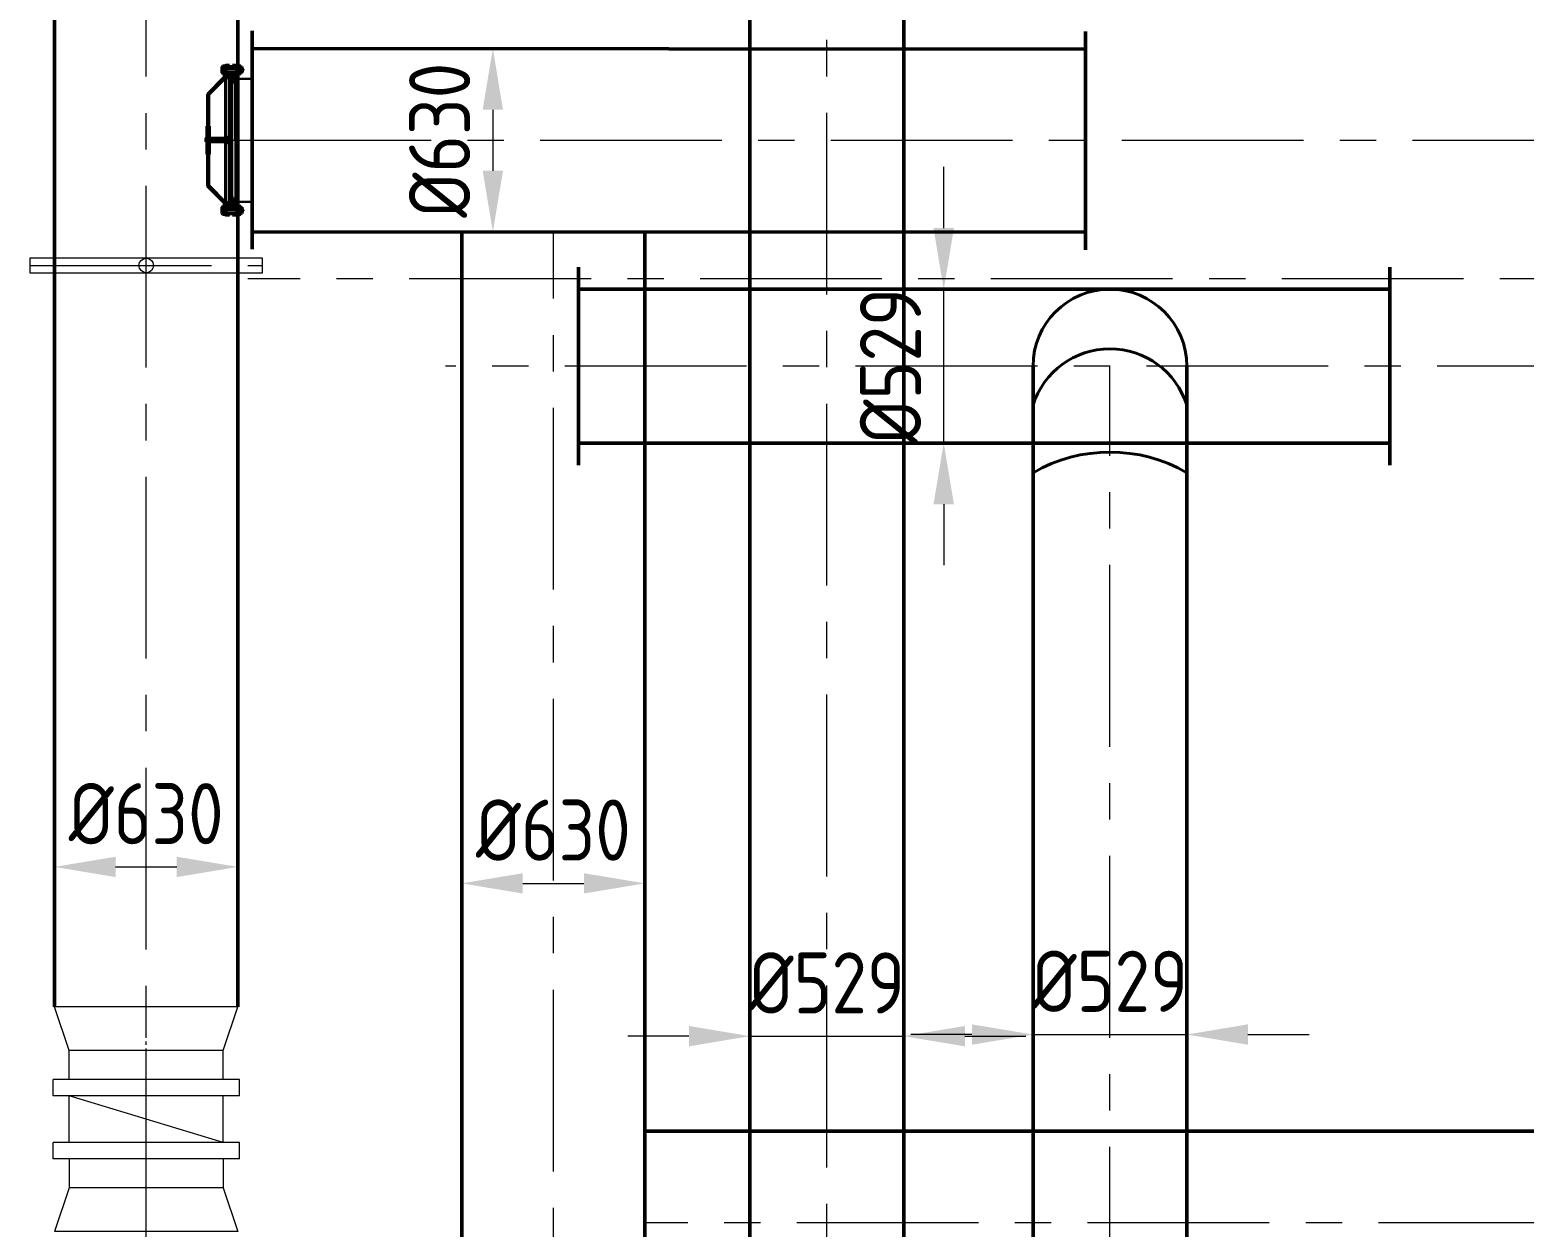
# Model space of a CAD drawing. Header units: millimetres. Extents: x 188205 to 604756, y -401673 to 15123.
# Drawn here: x 348424 to 353562, y -62658 to -58543 of the extents above; entities that cross this region are included whole.
import ezdxf

# ---------------------------------------------------------------- set-up
doc = ezdxf.new("R2010")
doc.units = ezdxf.units.MM
doc.header["$LTSCALE"] = 500
for name, pattern in [('CENTER', [2, 1.25, -0.25, 0.25, -0.25]), ('CONTINOUS', [0]), ('PHANTOM2', [1.25, 0.625, -0.125, 0.125, -0.125, 0.125, -0.125])]:
    doc.linetypes.add(name, pattern=pattern)
for name, color, linetype, lineweight in [('2D', 4, 'PHANTOM2', 20), ('air-smoke', 5, 'Continuous', 50), ('gas', 2, 'Continuous', 50), ('gas-smoke', 6, 'Continuous', 50), ('SHI', 7, 'Continuous', 40), ('WEN', 3, 'Continuous', 20), ('ZHONG', 1, 'CENTER', 20), ('中心线', 1, 'CENTER', 18)]:
    doc.layers.add(name, color=color, linetype=linetype, lineweight=lineweight)
doc.layers.add('air', color=7, linetype='Continuous', lineweight=50, true_color=0x77bec0)
doc.layers.add('HAN', color=9, linetype='Continuous')
doc.layers.add('X1', color=4, linetype='Continuous')
doc.styles.add('GB', font='gbenor.shx', dxfattribs={"bigfont": 'gbcbig.shx'})
doc.dimstyles.new('ISO-60', dxfattribs={"dimscale": 60, "dimtxt": 3.5, "dimasz": 3.5, "dimexe": 1.8, "dimexo": 1.25, "dimgap": 1.3, "dimtad": 1, "dimrnd": 1, "dimdsep": 46, "dimtxsty": 'GB', "dimcen": 0, "dimclrd": 3, "dimclre": 3, "dimclrt": 256, "dimadec": 0, "dimazin": 0, "dimtfac": 1, "dimtix": 1, "dimtmove": 0, "dimatfit": 3, "dimldrblk": 'DOTSMALL', "dimfxl": 0, "dimlwd": 20, "dimlwe": 20, "dimarcsym": 0})
pattern_1 = [(45, (-4402.3579, -2894.9538), (-0.71178518, 0.71178518), [])]
pattern_2 = [(45, (-4402.3579, -2812.4112), (-0.71178518, 0.71178518), [])]
pattern_3 = [(45, (204.382, -1206.0965), (-3.558926, 3.558926), [])]
pattern_4 = [(45, (204.3822, -1206.0965), (-0.7117852, 0.7117852), [])]

# ---------------------------------------------------------------- blocks, each defined once
blk = doc.blocks.new('防爆膜-DN400')
at = {"layer": 'WEN'}
h = blk.add_hatch(dxfattribs=at)
h.set_pattern_fill('ANSI31', color=256, scale=8.05293, style=0)
h.set_pattern_definition(pattern_1)
h.paths.add_polyline_path([(-75.7, -40.6), (-76.5, -40.6), (-76.5, -135), (-75.7, -135)])
h = blk.add_hatch(dxfattribs=at)
h.set_pattern_fill('ANSI31', color=256, scale=8.05293, style=0)
h.set_pattern_definition(pattern_1)
h.paths.add_polyline_path([(-75.7, -135), (-76.5, -135), (-76.5, -209), (-75.7, -209)])
at = {"layer": 'X1'}
h = blk.add_hatch(dxfattribs=at)
h.set_pattern_fill('ANSI31', color=256, scale=40.26465, style=0)
h.set_pattern_definition(pattern_3)
h.paths.add_polyline_path([(-55.6, 255.5), (-55.6, 256.5), (-55.6, 257.7), (-69.3, 257.7), (-69.3, 250.8), (-55.6, 250.8)])
h.paths.add_polyline_path([(-79, 257.7), (-92.7, 257.7), (-92.7, 250.8), (-79, 250.8)])
h.paths.add_polyline_path([(-79, 231.1), (-79, 232.3), (-92.7, 232.3), (-92.7, 226.7), (-92.7, 214.2), (-76.5, 214.2), (-76.5, 228.7)])
h.paths.add_polyline_path([(-55.6, 232.3), (-69.3, 232.3), (-69.3, 231.3, -0.198912), (-69.4, 231), (-71.7, 228.7), (-71.7, 214.2), (-55.6, 214.2)])
h = blk.add_hatch(dxfattribs=at)
h.set_pattern_fill('ANSI31', color=256, scale=8.05293, angle=90, style=0)
h.set_pattern_definition([(135, (204.3822, -1206.0965), (-0.7117852, -0.7117852), [])])
h.paths.add_polyline_path([(-75.7, 228.7), (-76.5, 228.7), (-76.5, 193.5), (-75.7, 193.5)])
at = {"layer": 'X1', "ltscale": 0.5}
h = blk.add_hatch(dxfattribs=at)
h.set_pattern_fill('ANSI37', color=256, scale=16.10586, style=0)
h.set_pattern_definition([(45, (204.3822, -1206.0965), (-1.4235704, 1.4235704), []), (135, (204.3822, -1206.0965), (-1.4235704, -1.4235704), [])])
h.paths.add_polyline_path([(-71.7, 228.7), (-75.7, 228.7), (-75.7, 214.2), (-71.7, 214.2)])
at = {"layer": 'X1'}
h = blk.add_hatch(dxfattribs=at)
h.set_pattern_fill('ANSI31', color=256, scale=8.05293, angle=90, style=0)
h.set_pattern_definition([(135, (204.3822, -1200.7151), (-0.7117852, -0.7117852), [])])
h.paths.add_polyline_path([(-75.7, 193.4), (-76.5, 193.4), (-76.5, 193), (-76.5, 134.8), (-75.7, 134.8)])
h = blk.add_hatch(dxfattribs=at)
h.set_pattern_fill('ANSI31', color=256, scale=8.05293, style=0)
h.set_pattern_definition([(315, (-4402.3579, 2894.9538), (-0.71178518, -0.71178518), [])])
h.paths.add_polyline_path([(-75.7, 40.6), (-76.5, 40.6), (-76.5, 135), (-75.7, 135)])
h = blk.add_hatch(dxfattribs=at)
h.set_pattern_fill('ANSI31', color=256, scale=24.15879, style=0)
h.set_pattern_definition([(45, (-2178.5933, -2894.9538), (-2.1353555, 2.1353555), [])])
h.paths.add_polyline_path([(-152.2, 44.9), (-157.1, 47.9), (-157.1, 20.8), (-152.2, 18.4)])
h.paths.add_polyline_path([(-147.4, 41.8), (-152.2, 44.9), (-152.2, 18.4), (-147.4, 16)])
h.paths.add_polyline_path([(-152.2, 18.4), (-157.1, 20.8), (-157.1, 6.4), (-152.2, 6.4)])
h.paths.add_polyline_path([(-147.4, 16), (-152.2, 18.4), (-152.2, 6.4), (-147.4, 6.4)])
h.paths.add_polyline_path([(-147.4, 48.3), (-152.2, 48.3), (-152.2, 44.9), (-147.4, 41.8)])
h.paths.add_polyline_path([(-152.2, 48.3), (-157.1, 48.3), (-157.1, 47.9), (-152.2, 44.9)])
h.paths.add_polyline_path([(-152.2, -6.4), (-157.1, -6.4), (-157.1, -48.3), (-152.2, -48.3)])
h.paths.add_polyline_path([(-147.4, -6.4), (-152.2, -6.4), (-152.2, -48.3), (-147.4, -48.3)])
h = blk.add_hatch(dxfattribs=at)
h.set_pattern_fill('ANSI31', color=256, scale=8.05293, style=0)
h.set_pattern_definition(pattern_4)
h.paths.add_polyline_path([(-75.7, 40.4), (-76.5, 40.4), (-76.5, 0), (-75.7, 0)])
h = blk.add_hatch(dxfattribs=at)
h.set_pattern_fill('ANSI31', color=256, scale=8.05293, style=0)
h.set_pattern_definition(pattern_4)
h.paths.add_polyline_path([(-75.7, 0), (-76.5, 0), (-76.5, -40.6), (-75.7, -40.6)])
at = {"layer": 'X1', "ltscale": 0.5}
h = blk.add_hatch(dxfattribs=at)
h.set_pattern_fill('ANSI31', color=256, scale=8.05293, style=0)
h.set_pattern_definition(pattern_2)
h.paths.add_polyline_path([(-75.7, -126.5), (-76.5, -126.5), (-76.5, -187.8), (-75.7, -187.8)])
at = {"layer": 'X1'}
h = blk.add_hatch(dxfattribs=at)
h.set_pattern_fill('ANSI31', color=256, scale=8.05293, style=0)
h.set_pattern_definition(pattern_2)
h.paths.add_polyline_path([(-75.7, -187.6), (-76.5, -187.6), (-76.5, -229.5), (-75.7, -229.5)])
at = {"layer": 'X1', "ltscale": 0.5}
h = blk.add_hatch(dxfattribs=at)
h.set_pattern_fill('ANSI31', color=256, scale=40.26465, style=0)
h.set_pattern_definition(pattern_3)
h.paths.add_polyline_path([(-92.7, -232.3), (-79, -232.3), (-79, -231.1), (-76.5, -228.7), (-76.5, -214.2), (-92.7, -214.2)])
h.paths.add_polyline_path([(-92.7, -250.8), (-92.7, -256.5), (-92.7, -257.7), (-79, -257.7), (-79, -250.8)])
h = blk.add_hatch(dxfattribs=at)
h.set_pattern_fill('ANSI31', color=256, scale=40.26465, style=0)
h.set_pattern_definition(pattern_3)
h.paths.add_polyline_path([(-71.7, -228.7), (-69.4, -231, -0.198912), (-69.3, -231.3), (-69.3, -232.3), (-55.6, -232.3), (-55.6, -226.7), (-55.6, -214.2), (-71.7, -214.2)])
h.paths.add_polyline_path([(-55.6, -257.7), (-55.6, -250.8), (-69.3, -250.8), (-69.3, -257.7)])
at = {"layer": '2D'}
for p, q in [((-61.2, 0), (-61.2, 214.2)), ((-61.2, 213), (0, 213)), ((-61.2, 209.8), (0, 209.8)), ((-61.2, 0), (-61.2, -214.2)), ((-61.2, -209.8), (0, -209.8)), ((-61.2, -213), (0, -213))]:
    blk.add_line(p, q, dxfattribs=at)
at = {"layer": 'HAN'}
for p, q in [((-91, 248.5), (-55.6, 248.5)), ((-91, 234.7), (-55.6, 234.7)), ((-38.1, 248.5), (-34.7, 248.5)), ((-38.1, 234.7), (-34.7, 234.7)), ((-91, -234.7), (-55.6, -234.7)), ((-91, -248.5), (-55.6, -248.5)), ((-38.1, -234.7), (-34.7, -234.7)), ((-38.1, -248.5), (-34.7, -248.5))]:
    blk.add_line(p, q, dxfattribs=at)
at = {"layer": 'HAN', "linetype": 'Continuous'}
for p, q in [((-160.5, 5.8), (-143.5, 5.8)), ((-97, 5.8), (-106.4, 5.8)), ((-81.9, 5.8), (-80.6, 5.8)), ((-160.5, -5.8), (-143.5, -5.8)), ((-97, -5.8), (-106.4, -5.8)), ((-81.9, -5.8), (-80.6, -5.8))]:
    blk.add_line(p, q, dxfattribs=at)
at = {"layer": 'SHI'}
for p, q in [((-92.7, 257.7), (-92.7, 9.9)), ((-79, 257.7), (-92.7, 257.7)), ((-79, 257.7), (-92.7, 257.7)), ((-92.7, 257.7), (-92.7, 198.7)), ((-79, 249.6), (-79, 257.7)), ((-69.3, 249.6), (-69.3, 257.7)), ((-69.3, 257.7), (-55.6, 257.7)), ((-55.6, 257.7), (-55.6, 0)), ((-97.5, 216.2), (-154.7, 158.2)), ((-92.7, 214.2), (-149.8, 156.2)), ((-105.1, 252), (-103.1, 255.5)), ((-105.1, 252), (-105.1, 231.1)), ((-105.1, 231.1), (-103.1, 227.6)), ((-103.1, 255.5), (-95.1, 255.5)), ((-103.1, 248.6), (-95.1, 248.6)), ((-103.1, 234.6), (-95.1, 234.6)), ((-103.1, 227.6), (-95.1, 227.6)), ((-97.5, 227.6), (-97.5, 216.2)), ((-97.5, 216.2), (-92.7, 214.2)), ((-95.1, 256.5), (-92.7, 256.5)), ((-95.1, 226.7), (-95.1, 256.5)), ((-95.1, 255.5), (-95.1, 227.6)), ((-95.1, 226.7), (-92.7, 226.7)), ((-92.7, 226.7), (-92.7, 256.5)), ((-92.7, 250.8), (-79, 250.8)), ((-92.7, 249.6), (-55.6, 249.6)), ((-92.7, 233.5), (-55.6, 233.5)), ((-92.7, 232.3), (-55.6, 232.3)), ((-91, 249.6), (-91, 233.5)), ((-80.6, 214.2), (-80.6, 0)), ((-79, 231.1), (-79, 233.5)), ((-79, 231.1), (-76.5, 228.7)), ((-79, 231.1), (-76.5, 228.7)), ((-77.4, 214.2), (-77.4, 0)), ((-77.4, 187.7), (-77.4, 208.6)), ((-76.5, 228.7), (-76.5, 0)), ((-76.5, 228.7), (-76.5, 187.6)), ((-76.5, 228.7), (-76.5, 187.6)), ((-76.5, 208.6), (-76.5, 0)), ((-75.7, 228.7), (-75.7, 0)), ((-69.4, 231), (-71.7, 228.7)), ((-71.7, 228.7), (-71.7, 197.7)), ((-71.7, 214.2), (-55.6, 214.2)), ((-70.9, 214.2), (-70.9, 198.5)), ((-69.3, 250.8), (-55.6, 250.8)), ((-69.3, 231.3), (-69.3, 233.5)), ((-67.7, 214.2), (-67.7, 197.2)), ((-55.6, 256.5), (-53.2, 256.5)), ((-55.6, 226.7), (-55.6, 256.5)), ((-55.6, 255.5), (-55.6, 227.6)), ((-55.6, 226.7), (-53.2, 226.7)), ((-53.2, 226.7), (-53.2, 256.5)), ((-53.2, 252), (-51.2, 255.5)), ((-53.2, 252), (-53.2, 231.1)), ((-53.2, 231.1), (-51.2, 227.6)), ((-51.2, 255.5), (-40.1, 255.5)), ((-51.2, 248.6), (-40.1, 248.6)), ((-51.2, 234.6), (-40.1, 234.6)), ((-51.2, 227.6), (-40.1, 227.6)), ((-38.1, 252), (-40.1, 255.5)), ((-38.1, 231.1), (-40.1, 227.6)), ((-38.1, 252), (-38.1, 231.1)), ((-38.1, 249.6), (-35.8, 249.6)), ((-38.1, 233.5), (-35.8, 233.5)), ((-34.7, 248.5), (-35.8, 249.6)), ((-35.8, 249.6), (-35.8, 233.5)), ((-35.8, 233.5), (-34.7, 234.7)), ((-34.7, 248.5), (-34.7, 234.7)), ((-154.7, 48.3), (-154.7, 158.2)), ((-154.7, 158.2), (-149.8, 156.2)), ((-149.8, 48.3), (-149.8, 156.2)), ((-74.9, 194.5), (-70.9, 198.5)), ((-74.9, 194.5), (-74.9, 0)), ((-71.7, 193.1), (-67.7, 197.2)), ((-71.7, 193.1), (-71.7, 0)), ((-160.5, 5.8), (-159.8, 6.4)), ((-160.5, -5.8), (-160.5, 5.8)), ((-159.8, 6.4), (-97, 6.4)), ((-159.8, 6.4), (-159.8, -6.4)), ((-157.1, 6.4), (-157.1, 48.3)), ((-157.1, 48.3), (-147.4, 48.3)), ((-147.4, 6.4), (-147.4, 48.3)), ((-143.5, 6.4), (-143.5, -6.4)), ((-106.4, 6.4), (-106.4, -6.4)), ((-97, -9.9), (-97, 9.9)), ((-90.5, 9.9), (-97, 9.9)), ((-90.5, 6.1), (-97, 6.1)), ((-89.4, 8), (-90.5, 9.9)), ((-89.4, -9.9), (-89.4, 9.9)), ((-82.9, 9.9), (-89.4, 9.9)), ((-89.4, -8), (-89.4, 8)), ((-82.9, 6.1), (-89.4, 6.1)), ((-81.9, 8), (-82.9, 9.9)), ((-81.9, -8), (-81.9, 8)), ((-81.9, 6.4), (-81.2, 6.4)), ((-81.2, 6.4), (-81.2, -6.4)), ((-80.6, 5.8), (-81.2, 6.4)), ((-80.6, -5.8), (-80.6, 5.8)), ((-159.8, -6.4), (-160.5, -5.8)), ((-159.8, -6.4), (-97, -6.4)), ((-157.1, -6.4), (-157.1, -48.3)), ((-157.1, -48.3), (-147.4, -48.3)), ((-154.7, -48.3), (-154.7, -158.2)), ((-149.8, -48.3), (-149.8, -156.2)), ((-147.4, -6.4), (-147.4, -48.3)), ((-90.5, -6.1), (-97, -6.1)), ((-90.5, -9.9), (-97, -9.9)), ((-92.7, -257.7), (-92.7, -9.9)), ((-89.4, -8), (-90.5, -9.9)), ((-82.9, -6.1), (-89.4, -6.1)), ((-82.9, -9.9), (-89.4, -9.9)), ((-81.9, -8), (-82.9, -9.9)), ((-81.9, -6.4), (-81.2, -6.4)), ((-81.2, -6.4), (-80.6, -5.8)), ((-80.6, -214.2), (-80.6, 0)), ((-77.4, -214.2), (-77.4, 0)), ((-76.5, -208.6), (-76.5, 0)), ((-76.5, -228.7), (-76.5, 0)), ((-75.7, -228.7), (-75.7, 0)), ((-74.9, -194.5), (-74.9, 0)), ((-71.7, -193.1), (-71.7, 0)), ((-55.6, -257.7), (-55.6, 0)), ((-154.7, -158.2), (-149.8, -156.2)), ((-97.5, -216.2), (-154.7, -158.2)), ((-92.7, -214.2), (-149.8, -156.2)), ((-92.7, -257.7), (-92.7, -192)), ((-74.9, -194.5), (-70.9, -198.5)), ((-71.7, -193.1), (-67.7, -197.2)), ((-71.7, -228.7), (-71.7, -197.7)), ((-70.9, -214.2), (-70.9, -198.5)), ((-67.7, -214.2), (-67.7, -197.2)), ((-105.1, -231.1), (-103.1, -227.6)), ((-105.1, -252), (-105.1, -231.1)), ((-105.1, -252), (-103.1, -255.5)), ((-103.1, -227.6), (-95.1, -227.6)), ((-103.1, -234.6), (-95.1, -234.6)), ((-103.1, -248.6), (-95.1, -248.6)), ((-103.1, -255.5), (-95.1, -255.5)), ((-97.5, -216.2), (-92.7, -214.2)), ((-97.5, -227.6), (-97.5, -216.2)), ((-95.1, -226.7), (-92.7, -226.7)), ((-95.1, -226.7), (-95.1, -256.5)), ((-95.1, -255.5), (-95.1, -227.6)), ((-95.1, -256.5), (-92.7, -256.5)), ((-92.7, -226.7), (-92.7, -256.5)), ((-92.7, -232.3), (-55.6, -232.3)), ((-92.7, -233.5), (-55.6, -233.5)), ((-92.7, -249.6), (-55.6, -249.6)), ((-92.7, -250.8), (-79, -250.8)), ((-91, -249.6), (-91, -233.5)), ((-79, -231.1), (-76.5, -228.7)), ((-79, -231.1), (-76.5, -228.7)), ((-79, -231.1), (-79, -233.5)), ((-79, -249.6), (-79, -257.7)), ((-71.7, -214.2), (-55.6, -214.2)), ((-69.4, -231), (-71.7, -228.7)), ((-69.3, -231.3), (-69.3, -233.5)), ((-69.3, -249.6), (-69.3, -257.7)), ((-69.3, -250.8), (-55.6, -250.8)), ((-55.6, -226.7), (-53.2, -226.7)), ((-55.6, -226.7), (-55.6, -256.5)), ((-55.6, -255.5), (-55.6, -227.6)), ((-55.6, -256.5), (-53.2, -256.5)), ((-53.2, -226.7), (-53.2, -256.5)), ((-53.2, -231.1), (-51.2, -227.6)), ((-53.2, -252), (-53.2, -231.1)), ((-53.2, -252), (-51.2, -255.5)), ((-51.2, -227.6), (-40.1, -227.6)), ((-51.2, -234.6), (-40.1, -234.6)), ((-51.2, -248.6), (-40.1, -248.6)), ((-51.2, -255.5), (-40.1, -255.5)), ((-38.1, -231.1), (-40.1, -227.6)), ((-38.1, -252), (-40.1, -255.5)), ((-38.1, -252), (-38.1, -231.1)), ((-38.1, -233.5), (-35.8, -233.5)), ((-38.1, -249.6), (-35.8, -249.6)), ((-35.8, -233.5), (-34.7, -234.7)), ((-35.8, -249.6), (-35.8, -233.5)), ((-34.7, -248.5), (-35.8, -249.6)), ((-34.7, -248.5), (-34.7, -234.7)), ((-79, -257.7), (-92.7, -257.7)), ((-79, -257.7), (-92.7, -257.7)), ((-69.3, -257.7), (-55.6, -257.7))]:
    blk.add_line(p, q, dxfattribs=at)
at = {"layer": 'SHI', "ltscale": 0.5}
for p, q in [((-92.7, 214.2), (-76.5, 214.2)), ((-76.5, 228.7), (-71.7, 228.7)), ((-76.5, 214.6), (-76.5, 214.6)), ((-75.7, 214.2), (-71.7, 214.2)), ((-92.7, -214.2), (-76.5, -214.2)), ((-76.5, -228.7), (-71.7, -228.7)), ((-75.7, -214.2), (-71.7, -214.2))]:
    blk.add_line(p, q, dxfattribs=at)
at = {"layer": 'SHI'}
for centre, radius, start, end in [((-99.6, 252.9), 5.6, 188.9393, 231.0607), ((-92, 241.6), 13.1, 147.7958, 212.2042), ((-99.6, 230.3), 5.6, 128.9393, 171.0607), ((-69.7, 231.3), 0.403, 315, 0), ((-47.7, 252.9), 5.6, 188.9393, 231.0607), ((-40.1, 241.6), 13.1, 147.7958, 212.2042), ((-47.7, 230.3), 5.6, 128.9393, 171.0607), ((-43.7, 252.9), 5.6, 308.9393, 351.0607), ((-51.2, 241.6), 13.1, 327.7958, 32.2042), ((-43.7, 230.3), 5.6, 8.9393, 51.0607), ((-92.8, 8.7), 3.39, 311.5501, 348.4499), ((-107.5, 0), 18.1, 340.1469, 19.8531), ((-85.2, 8.7), 3.39, 311.5501, 348.4499), ((-99.9, 0), 18.1, 340.1469, 19.8531), ((-92.8, -8.7), 3.39, 11.5501, 48.4499), ((-85.2, -8.7), 3.39, 11.5501, 48.4499), ((-99.6, -230.3), 5.6, 188.9393, 231.0607), ((-92, -241.6), 13.1, 147.7958, 212.2042), ((-99.6, -252.9), 5.6, 128.9393, 171.0607), ((-69.7, -231.3), 0.403, 0, 45), ((-47.7, -230.3), 5.6, 188.9393, 231.0607), ((-40.1, -241.6), 13.1, 147.7958, 212.2042), ((-47.7, -252.9), 5.6, 128.9393, 171.0607), ((-43.7, -230.3), 5.6, 308.9393, 351.0607), ((-51.2, -241.6), 13.1, 327.7958, 32.2042), ((-43.7, -252.9), 5.6, 8.9393, 51.0607)]:
    blk.add_arc(centre, radius, start, end, dxfattribs=at)
at = {"layer": 'WEN', "ltscale": 0.5}
for points in [[(-83.2, 214.2), (-80.6, 210.9), (-80.6, 214.2)], [(-67.7, 209.8), (-64.4, 214.2), (-67.7, 214.2)], [(-83.2, -214.2), (-80.6, -210.9), (-80.6, -214.2)], [(-67.7, -209.8), (-64.4, -214.2), (-67.7, -214.2)], [(-67.7, -209.8), (-64.4, -214.2), (-67.7, -214.2)]]:
    blk.add_solid(points, dxfattribs=at)
at = {"layer": 'ZHONG'}
for p, q in [((-95.1, 215.2), (-152.2, 157.2)), ((-27.3, 241.6), (-108.7, 241.6)), ((-95.1, 225.2), (-95.1, 215.2)), ((-152.2, 0), (-152.2, 157.2)), ((-164.8, 0), (0, 0)), ((-152.2, 0), (-152.2, -157.2)), ((-95.1, -215.2), (-152.2, -157.2)), ((-27.3, -241.6), (-108.7, -241.6)), ((-95.1, -225.2), (-95.1, -215.2))]:
    blk.add_line(p, q, dxfattribs=at)
blk = doc.blocks.new('gss-waste-master-1')
at = {"layer": 'gas-smoke'}
for p, q in [((30, 12026.1), (30, 11276.1)), ((2895, 12024), (2895, 11274)), ((30, 11966.1), (2895, 11964)), ((30, 11336.1), (2895, 11334)), ((750.5, 3106), (750.5, 11334)), ((1380.5, 3106), (1380.5, 11334)), ((6383.5, 8245), (1380.5, 8245))]:
    blk.add_line(p, q, dxfattribs=at)
at = {"layer": 'ZHONG'}
for p, q in [((19.8, 11651.1), (16683.1, 11649)), ((1065.5, 3106), (1065.5, 11334)), ((44527.5, 7930), (1380.5, 7930))]:
    blk.add_line(p, q, dxfattribs=at)
blk.add_blockref('防爆膜-DN400', (31.1, 11651.1))
blk = doc.blocks.new('air-waste-master-1')
at = {"layer": 'air-smoke'}
for p, q in [((140, 11214), (140, 10534)), ((2930, 11214), (2930, 10534)), ((140, 11138.5), (2930, 11138.5)), ((1703.5, 3566), (1703.5, 10874)), ((2232.5, 3566), (2232.5, 10874)), ((140, 10609.5), (2930, 10609.5))]:
    blk.add_line(p, q, dxfattribs=at)
at = {"layer": 'SHI'}
for centre, radius, start, end in [((1968, 10874), 264.5, 0, 180), ((1968, 10656.2), 277.5, 17.588, 162.412), ((1968, 10049.8), 529, 60, 120)]:
    blk.add_arc(centre, radius, start, end, dxfattribs=at)
at = {"layer": 'ZHONG'}
for p, q in [((16718.4, 10874), (-316.5, 10874)), ((1968, 3566), (1968, 10874))]:
    blk.add_line(p, q, dxfattribs=at)
blk = doc.blocks.new('jt-dn500-a')
at = {"linetype": 'CONTINOUS'}
for p, q in [((-386, -315), (-386, 315)), ((-136, -320.5), (-136, 320.5)), ((-80, -320.5), (-80, 320.5)), ((80, -320.5), (80, 320.5)), ((136, -320.5), (136, 320.5)), ((386, -315), (386, 315)), ((-136, 264.5), (-236, 264.5)), ((-236, -264.5), (-236, 264.5)), ((136, 264.5), (236, 264.5)), ((236, -264.5), (236, 264.5)), ((-136, -264.5), (-236, -264.5)), ((136, -264.5), (236, -264.5))]:
    blk.add_line(p, q, dxfattribs=at)
for p, q in [((-236, 264.5), (-386, 315)), ((-136, 320.5), (-80, 320.5)), ((80, 320.5), (136, 320.5)), ((236, 264.5), (386, 315)), ((-80, 264.5), (80, 264.5)), ((-80, -264.5), (80, 264.5)), ((-236, -264.5), (-386, -315)), ((-80, -264.5), (80, -264.5)), ((236, -264.5), (386, -315)), ((-136, -320.5), (-80, -320.5)), ((80, -320.5), (136, -320.5))]:
    blk.add_line(p, q)
at = {"layer": '中心线', "ltscale": 0.1}
blk.add_line((-420.1, 0), (412, 0), dxfattribs=at)
blk = doc.blocks.new('gas-master-1')
blk.add_lwpolyline([(-735, 3975), (65, 3975), (65, 4025), (-735, 4025)], close=True)
blk.add_circle((-335, 4000), 25)
at = {"layer": 'gas'}
for p, q in [((-650, 1452), (-650, 8745.2)), ((-20, 1452), (-20, 8576.4))]:
    blk.add_line(p, q, dxfattribs=at)
at = {"layer": 'ZHONG'}
for p, q in [((-335, -6351), (-335, 9100)), ((-735, 4000), (65, 4000))]:
    blk.add_line(p, q, dxfattribs=at)
at = {"rotation": 90}
blk.add_blockref('jt-dn500-a', (-335, 1066), dxfattribs=at)
blk = doc.blocks.new('air-master-1')
at = {"layer": 'air'}
for p, q in [((-31195, -264.5), (-31195, 15961.5)), ((-30666, 264.5), (-30666, 15961.5))]:
    blk.add_line(p, q, dxfattribs=at)
at = {"layer": 'ZHONG'}
blk.add_line((-30930.5, 0), (-30930.5, 16226), dxfattribs=at)
blk = doc.blocks.new('*D361')
at = {"layer": 'Defpoints', "color": 0}
for p in [(350008.7, -58607.2), (350008.2, -59237.2), (350016.2, -59237.2)]:
    blk.add_point(p, dxfattribs=at)
at = {"layer": 'WEN', "color": 3, "lineweight": 20}
for p, q in [((350083.7, -58607.2), (350124.2, -58607.2)), ((350016.2, -58817.2), (350016.2, -59027.2)), ((350083.2, -59237.2), (350124.2, -59237.2))]:
    blk.add_line(p, q, dxfattribs=at)
at = {"layer": 'WEN', "color": 3}
for points in [[(349981.2, -58817.2), (350051.2, -58817.2), (350016.2, -58607.2)], [(349981.2, -59027.2), (350051.2, -59027.2), (350016.2, -59237.2)]]:
    blk.add_solid(points, dxfattribs=at)
at = {"layer": 'WEN', "insert": (349833.2, -58922.2), "char_height": 210, "attachment_point": 5, "rotation": 90, "style": 'GB'}
blk.add_mtext('%%c630', dxfattribs=at)
blk = doc.blocks.new('_DotSmall')
at = {"color": 0, "linetype": 'ByBlock', "const_width": 0.5}
blk.add_lwpolyline([(-0.0625, 0, 1), (0.0625, 0, 1)], format="xyb", close=True, dxfattribs=at)
blk = doc.blocks.new('*D362')
at = {"layer": 'Defpoints', "color": 0}
for p in [(351566.6, -59434.2), (351576, -59434.2), (351576, -59963.2)]:
    blk.add_point(p, dxfattribs=at)
at = {"layer": 'WEN', "color": 3, "lineweight": 20}
for p, q in [((351566.6, -59224.2), (351566.6, -59014.2)), ((351501, -59434.2), (351458.6, -59434.2)), ((351566.6, -59963.2), (351566.6, -59434.2)), ((351501, -59963.2), (351458.6, -59963.2)), ((351566.6, -60173.2), (351566.6, -60383.2))]:
    blk.add_line(p, q, dxfattribs=at)
at = {"layer": 'WEN', "color": 3}
for points in [[(351531.6, -59224.2), (351601.6, -59224.2), (351566.6, -59434.2)], [(351531.6, -60173.2), (351601.6, -60173.2), (351566.6, -59963.2)]]:
    blk.add_solid(points, dxfattribs=at)
at = {"layer": 'WEN', "insert": (351383.6, -59698.7), "char_height": 210, "attachment_point": 5, "rotation": 90, "style": 'GB'}
blk.add_mtext('%%c529', dxfattribs=at)
blk = doc.blocks.new('*D389')
at = {"layer": 'Defpoints', "color": 0}
for p in [(350539.2, -61476.3), (349909.2, -61515.4), (350539.2, -61515.4)]:
    blk.add_point(p, dxfattribs=at)
at = {"layer": 'WEN', "color": 3, "lineweight": 20}
for p, q in [((349909.2, -61440.4), (349909.2, -61368.3)), ((350539.2, -61440.4), (350539.2, -61368.3)), ((350119.2, -61476.3), (350329.2, -61476.3))]:
    blk.add_line(p, q, dxfattribs=at)
at = {"layer": 'WEN', "color": 3}
for points in [[(350119.2, -61441.3), (350119.2, -61511.3), (349909.2, -61476.3)], [(350329.2, -61441.3), (350329.2, -61511.3), (350539.2, -61476.3)]]:
    blk.add_solid(points, dxfattribs=at)
at = {"layer": 'WEN', "insert": (350224.2, -61293.3), "char_height": 210, "attachment_point": 5, "style": 'GB'}
blk.add_mtext('%%c630', dxfattribs=at)
blk = doc.blocks.new('*D390')
at = {"layer": 'Defpoints', "color": 0}
for p in [(350900.2, -62001.5), (351429.2, -62001.5), (351429.2, -62001.5)]:
    blk.add_point(p, dxfattribs=at)
at = {"layer": 'WEN', "color": 3, "lineweight": 20}
for p, q in [((350900.2, -61926.5), (350900.2, -61893.5)), ((351429.2, -61926.5), (351429.2, -61893.5)), ((350690.2, -62001.5), (350480.2, -62001.5)), ((350900.2, -62001.5), (351429.2, -62001.5)), ((351639.2, -62001.5), (351849.2, -62001.5))]:
    blk.add_line(p, q, dxfattribs=at)
at = {"layer": 'WEN', "color": 3}
for points in [[(350690.2, -61966.5), (350690.2, -62036.5), (350900.2, -62001.5)], [(351639.2, -61966.5), (351639.2, -62036.5), (351429.2, -62001.5)]]:
    blk.add_solid(points, dxfattribs=at)
at = {"layer": 'WEN', "insert": (351164.7, -61818.5), "char_height": 210, "attachment_point": 5, "style": 'GB'}
blk.add_mtext('%%c529', dxfattribs=at)
blk = doc.blocks.new('*D391')
at = {"layer": 'Defpoints', "color": 0}
for p in [(351873.7, -62001.5), (352402.7, -61995.9), (352402.7, -62001.5)]:
    blk.add_point(p, dxfattribs=at)
at = {"layer": 'WEN', "color": 3, "lineweight": 20}
for p, q in [((351873.7, -61926.5), (351873.7, -61887.9)), ((352402.7, -61926.5), (352402.7, -61887.9)), ((351663.7, -61995.9), (351453.7, -61995.9)), ((351873.7, -61995.9), (352402.7, -61995.9)), ((352612.7, -61995.9), (352822.7, -61995.9))]:
    blk.add_line(p, q, dxfattribs=at)
at = {"layer": 'WEN', "color": 3}
for points in [[(351663.7, -61960.9), (351663.7, -62030.9), (351873.7, -61995.9)], [(352612.7, -61960.9), (352612.7, -62030.9), (352402.7, -61995.9)]]:
    blk.add_solid(points, dxfattribs=at)
at = {"layer": 'WEN', "insert": (352138.2, -61812.9), "char_height": 210, "attachment_point": 5, "style": 'GB'}
blk.add_mtext('%%c529', dxfattribs=at)
blk = doc.blocks.new('*D400')
at = {"layer": 'Defpoints', "color": 0}
for p in [(348509.2, -61416.1), (349139.2, -61416.1), (349139.2, -61419.8)]:
    blk.add_point(p, dxfattribs=at)
at = {"layer": 'WEN', "color": 3, "lineweight": 20}
for p, q in [((348719.2, -61419.8), (348929.2, -61419.8)), ((348509.2, -61491.1), (348509.2, -61527.8)), ((349139.2, -61491.1), (349139.2, -61527.8))]:
    blk.add_line(p, q, dxfattribs=at)
at = {"layer": 'WEN', "color": 3}
for points in [[(348719.2, -61384.8), (348719.2, -61454.8), (348509.2, -61419.8)], [(348929.2, -61384.8), (348929.2, -61454.8), (349139.2, -61419.8)]]:
    blk.add_solid(points, dxfattribs=at)
at = {"layer": 'WEN', "insert": (348824.2, -61236.8), "char_height": 210, "attachment_point": 5, "style": 'GB'}
blk.add_mtext('%%c630', dxfattribs=at)

msp = doc.modelspace()

# ---------------------------------------------------------------- linework, layer by layer
at = {"layer": 'ZHONG'}
msp.add_line((366353.836, -59398.699), (349173.73, -59398.699), dxfattribs=at)

# ---------------------------------------------------------------- block references
at = {"layer": 'WEN'}
for name, p in [('gas-master-1', (349159.217, -63352.699)), ('air-master-1', (382095.213, -72452.699)), ('gss-waste-master-1', (349158.726, -70572.699)), ('air-waste-master-1', (350170.219, -70572.699))]:
    msp.add_blockref(name, p, dxfattribs=at)

# ---------------------------------------------------------------- dimensions: what is measured, and where the dimension line sits
for base, p1, p2, picture, middle in [((350016.171, -59237.236), (350008.67, -58607.237), (350008.213, -59237.236), '*D361', (349833.171, -58922.236)), ((351566.607, -59434.211), (351575.961, -59963.211), (351575.961, -59434.211), '*D362', (351383.607, -59698.711))]:
    dim = msp.add_linear_dim(base=base, p1=p1, p2=p2, angle=90, dimstyle='ISO-60', override={"dimpost": '%%c<>'}, dxfattribs=at)
    dim.commit()
    dim.dimension.update_dxf_attribs({"geometry": picture, "text_midpoint": middle})
for base, p1, p2, picture, middle in [((349139.226, -61419.845), (348509.226, -61416.112), (349139.226, -61416.112), '*D400', (348824.226, -61236.845)), ((350539.216, -61476.257), (349909.216, -61515.369), (350539.216, -61515.369), '*D389', (350224.216, -61293.257)), ((351429.219, -62001.475), (350900.219, -62001.475), (351429.219, -62001.475), '*D390', (351164.719, -61818.475)), ((352402.716, -61995.888), (351873.716, -62001.475), (352402.716, -62001.475), '*D391', (352138.216, -61812.888))]:
    dim = msp.add_linear_dim(base=base, p1=p1, p2=p2, dimstyle='ISO-60', override={"dimpost": '%%c<>'}, dxfattribs=at)
    dim.commit()
    dim.dimension.update_dxf_attribs({"geometry": picture, "text_midpoint": middle})

doc.saveas('drawing.dxf')
